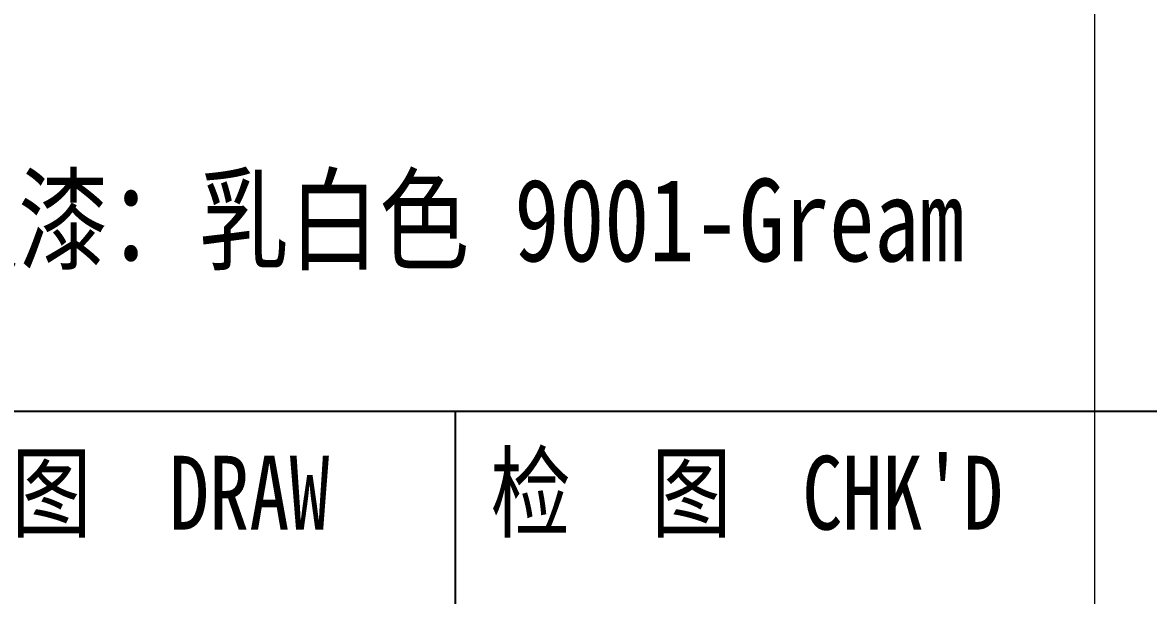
# Model space of a CAD drawing. Header units: millimetres. Extents: x -49572 to 104182, y -50696 to 51993.
# Drawn here: x -47066.49 to -47028.36, y 44896.15 to 44915.57 of the extents above; entities that cross this region are included whole.
import ezdxf
from ezdxf.enums import TextEntityAlignment as Align

# ---------------------------------------------------------------- set-up
doc = ezdxf.new("R2010")
doc.units = ezdxf.units.MM
doc.header["$LTSCALE"] = 0.5
doc.layers.add('图\\M+19E79\\M+195B6\\M+18E9A', color=7, linetype='Continuous')
doc.layers.add('表面处理', color=7, linetype='Continuous')
doc.layers.add('图框', color=7, linetype='Continuous', lineweight=18)
doc.styles.add('国标', font='simfang.ttf', dxfattribs={"width": 0.8})

# ---------------------------------------------------------------- blocks, each defined once
blk = doc.blocks.new('GZDEH零件A3图框V01版')
at = {"layer": '图\\M+19E79\\M+195B6\\M+18E9A', "color": 9}
for p, q in [((3181.99, -1815.961), (3092.49, -1815.961)), ((3135.83, -1815.961), (3135.83, -1832.961)), ((3135.83, -1815.961), (3135.83, -1832.961))]:
    blk.add_line(p, q, dxfattribs=at)
at = {"layer": '图框', "linetype": 'Continuous'}
blk.add_line((3157.49, -1832.961), (3157.49, -1749.461), dxfattribs=at)
at = {"layer": '图\\M+19E79\\M+195B6\\M+18E9A', "color": 9, "style": '国标', "width": 0.8}
for s, p in [('制  图', (3119.431, -1819.96)), ('检  图', (3141.11, -1819.96))]:
    blk.add_text(s, height=2.5, dxfattribs=at).set_placement(p, align=Align.CENTER)
for s, p in [("CHK'D", (3147.583, -1819.96)), (' DRAW', (3124.776, -1819.96))]:
    blk.add_text(s, height=2.5, dxfattribs=at).set_placement(p)
blk = doc.blocks.new('DEH A3')
at = {"layer": '图框'}
blk.add_blockref('GZDEH零件A3图框V01版', (-2857.49, 1846.461), dxfattribs=at)

msp = doc.modelspace()

# ---------------------------------------------------------------- block references
at = {"layer": '图框'}
msp.add_blockref('DEH A3', (-47330.176, 44871.886), dxfattribs=at)

# ---------------------------------------------------------------- texts
at = {"layer": '表面处理', "color": 3, "style": '国标', "width": 0.8}
msp.add_text('喷漆：乳白色 9001-Gream', height=2.8, dxfattribs=at).set_placement((-47052.142, 44907.476), align=Align.CENTER)

doc.saveas('drawing.dxf')
